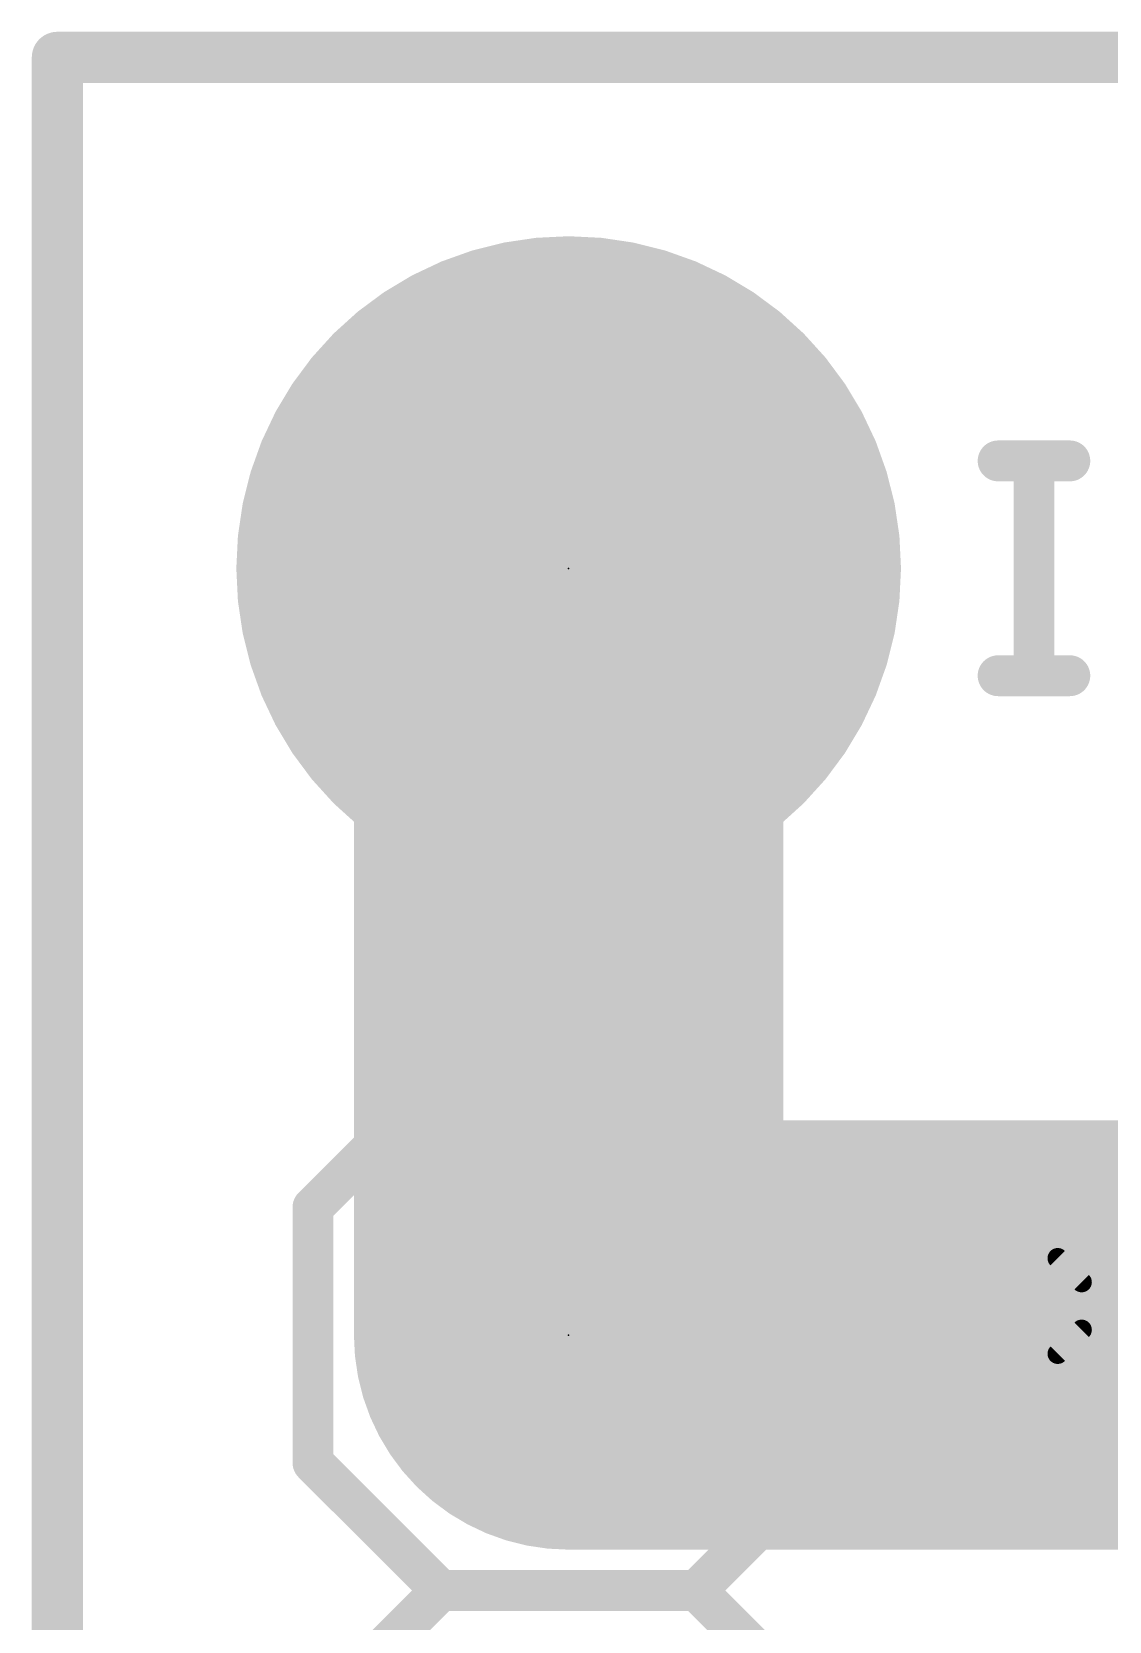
# Model space of a CAD drawing. Extents: x -0.1 to 29.3, y -0.1 to 15.4.
# Drawn here: x -0.13 to 5.23, y 7.47 to 15.37 of the extents above; entities that cross this region are included whole.
import ezdxf

# ---------------------------------------------------------------- set-up
doc = ezdxf.new("R2010")
doc.units = 0
for name, color, linetype in [('1', 12, 'CONTINUOUS'), ('16', 132, 'CONTINUOUS'), ('17', 110, 'CONTINUOUS'), ('20', 53, 'CONTINUOUS'), ('21', 41, 'CONTINUOUS'), ('23', 53, 'CONTINUOUS'), ('51', 53, 'CONTINUOUS')]:
    doc.layers.add(name, color=color, linetype=linetype)

# ---------------------------------------------------------------- blocks, each defined once
blk = doc.blocks.new('ROUNDP')
at = {"const_width": 0.5}
blk.add_lwpolyline([(0, -0.25, 1), (0, 0.25, 1), (0, -0.25)], format="xyb", dxfattribs=at)
blk = doc.blocks.new('RECT')
blk.add_solid([(-0.5, -0.5), (0.5, -0.5), (-0.5, 0.5), (0.5, 0.5)])

msp = doc.modelspace()

# ---------------------------------------------------------------- linework, layer by layer
at = {"layer": '1'}
for points, const_width in [([(29.21, 15.24), (0, 15.24)], 0.254), ([(0, 15.24), (0, 0)], 0.254), ([(2.54, 8.89), (2.54, 12.7)], 2.1336), ([(2.54, 8.89), (7.4676, 8.89)], 2.1336)]:
    msp.add_lwpolyline(points, dxfattribs=dict(at, const_width=const_width))
for points, const_width in [([(0, 15.3035, 1), (0, 15.1765)], 0.127), ([(0.0635, 15.24, 1), (-0.0635, 15.24)], 0.127), ([(3.0734, 12.7, 1), (2.0066, 12.7)], 1.0668), ([(2.54, 9.4234, 1), (2.54, 8.3566)], 1.0668), ([(2.0066, 8.89, 1), (3.0734, 8.89)], 1.0668)]:
    msp.add_lwpolyline(points, format="xyb", dxfattribs=dict(at, const_width=const_width))
at = {"layer": '16', "const_width": 0.254}
for points in [[(29.21, 15.24), (0, 15.24)], [(0, 15.24), (0, 0)]]:
    msp.add_lwpolyline(points, dxfattribs=at)
at = {"layer": '16', "const_width": 0.127}
for points in [[(0, 15.3035, 1), (0, 15.1765)], [(0.0635, 15.24, 1), (-0.0635, 15.24)]]:
    msp.add_lwpolyline(points, format="xyb", dxfattribs=at)
at = {"layer": '20', "const_width": 0.254}
for points in [[(0, 0), (0, 15.24)], [(0, 15.24), (29.21, 15.24)]]:
    msp.add_lwpolyline(points, dxfattribs=at)
at = {"layer": '20', "const_width": 0.127}
for points in [[(0.0635, 15.24, 1), (-0.0635, 15.24)], [(0, 15.3035, 1), (0, 15.1765)]]:
    msp.add_lwpolyline(points, format="xyb", dxfattribs=at)
at = {"layer": '21'}
for points, const_width in [([(4.6736, 13.2343), (5.0295, 13.2343)], 0.2032), ([(4.8516, 12.1666), (4.8516, 13.2343)], 0.2032), ([(4.6736, 12.1666), (5.0295, 12.1666)], 0.2032), ([(1.905, 10.16), (1.27, 9.525)], 0.2032), ([(3.175, 10.16), (1.905, 10.16)], 0.2032), ([(3.81, 9.525), (3.175, 10.16)], 0.2032), ([(1.27, 9.525), (1.27, 8.255)], 0.2032), ([(3.81, 8.255), (3.81, 9.525)], 0.2032), ([(4.1148, 9.2716), (4.3521, 9.2716)], 0.1016), ([(4.2334, 8.5598), (4.2334, 9.2716)], 0.1016), ([(4.6137, 8.5598), (4.6137, 9.2716)], 0.1016), ([(4.6137, 9.2716), (4.9696, 9.2716)], 0.1016), ([(4.9696, 9.2716), (5.0883, 9.153)], 0.1016), ([(5.0883, 9.153), (5.0883, 8.9157)], 0.1016), ([(5.0883, 8.9157), (4.9696, 8.7971)], 0.1016), ([(4.9696, 8.7971), (4.6137, 8.7971)], 0.1016), ([(4.1148, 8.5598), (4.3521, 8.5598)], 0.1016), ([(1.27, 8.255), (1.905, 7.62)], 0.2032), ([(3.175, 7.62), (3.81, 8.255)], 0.2032), ([(1.905, 7.62), (1.27, 6.985)], 0.2032), ([(1.905, 7.62), (3.175, 7.62)], 0.2032), ([(3.175, 7.62), (1.905, 7.62)], 0.2032), ([(3.81, 6.985), (3.175, 7.62)], 0.2032)]:
    msp.add_lwpolyline(points, dxfattribs=dict(at, const_width=const_width))
for points, const_width in [([(4.6736, 13.2851, 1), (4.6736, 13.1835)], 0.1016), ([(4.9024, 13.2343, 1), (4.8008, 13.2343)], 0.1016), ([(5.0295, 13.1835, 1), (5.0295, 13.2851)], 0.1016), ([(4.6736, 12.2174, 1), (4.6736, 12.1158)], 0.1016), ([(5.0295, 12.1158, 1), (5.0295, 12.2174)], 0.1016), ([(4.8008, 12.1666, 1), (4.9024, 12.1666)], 0.1016), ([(1.905, 10.2108, 1), (1.905, 10.1092)], 0.1016), ([(1.9409, 10.1241, 1), (1.8691, 10.1959)], 0.1016), ([(3.2109, 10.1959, 1), (3.1391, 10.1241)], 0.1016), ([(3.175, 10.1092, 1), (3.175, 10.2108)], 0.1016), ([(1.3208, 9.525, 1), (1.2192, 9.525)], 0.1016), ([(1.2341, 9.5609, 1), (1.3059, 9.4891)], 0.1016), ([(3.8608, 9.525, 1), (3.7592, 9.525)], 0.1016), ([(3.7741, 9.4891, 1), (3.8459, 9.5609)], 0.1016), ([(4.1148, 9.297, 1), (4.1148, 9.2462)], 0.0508), ([(4.2588, 9.2716, 1), (4.208, 9.2716)], 0.0508), ([(4.3521, 9.2462, 1), (4.3521, 9.297)], 0.0508), ([(4.6391, 9.2716, 1), (4.5883, 9.2716)], 0.0508), ([(4.6137, 9.297, 1), (4.6137, 9.2462)], 0.0508), ([(4.9876, 9.2896, 1), (4.9517, 9.2536)], 0.0508), ([(4.9696, 9.2462, 1), (4.9696, 9.297)], 0.0508), ([(5.1137, 9.153, 1), (5.0629, 9.153)], 0.0508), ([(5.0703, 9.135, 1), (5.1062, 9.1709)], 0.0508), ([(5.0629, 8.9157, 1), (5.1137, 8.9157)], 0.0508), ([(5.1062, 8.8977, 1), (5.0703, 8.9337)], 0.0508), ([(4.6137, 8.8225, 1), (4.6137, 8.7717)], 0.0508), ([(4.9696, 8.7717, 1), (4.9696, 8.8225)], 0.0508), ([(4.9517, 8.815, 1), (4.9876, 8.7791)], 0.0508), ([(4.1148, 8.5852, 1), (4.1148, 8.5344)], 0.0508), ([(4.3521, 8.5344, 1), (4.3521, 8.5852)], 0.0508), ([(4.208, 8.5598, 1), (4.2588, 8.5598)], 0.0508), ([(4.5883, 8.5598, 1), (4.6391, 8.5598)], 0.0508), ([(1.3059, 8.2909, 1), (1.2341, 8.2191)], 0.1016), ([(1.2192, 8.255, 1), (1.3208, 8.255)], 0.1016), ([(3.7592, 8.255, 1), (3.8608, 8.255)], 0.1016), ([(3.8459, 8.2191, 1), (3.7741, 8.2909)], 0.1016), ([(1.905, 7.6708, 1), (1.905, 7.5692)], 0.1016), ([(1.905, 7.6708, 1), (1.905, 7.5692)], 0.1016), ([(1.9409, 7.5841, 1), (1.8691, 7.6559)], 0.1016), ([(1.8691, 7.5841, 1), (1.9409, 7.6559)], 0.1016), ([(3.2109, 7.6559, 1), (3.1391, 7.5841)], 0.1016), ([(3.1391, 7.6559, 1), (3.2109, 7.5841)], 0.1016), ([(3.175, 7.5692, 1), (3.175, 7.6708)], 0.1016), ([(3.175, 7.5692, 1), (3.175, 7.6708)], 0.1016)]:
    msp.add_lwpolyline(points, format="xyb", dxfattribs=dict(at, const_width=const_width))
at = {"layer": '23'}
for p in [(2.54, 12.7), (2.54, 8.89)]:
    msp.add_point(p, dxfattribs=at)

# ---------------------------------------------------------------- block references
at = {"layer": '17', "rotation": 90}
for p, xscale, yscale in [((2.54, 12.7), 3.302, 3.302), ((2.54, 12.7), 3.302, 3.302), ((2.54, 8.89), 1.8796, 1.8796), ((2.54, 8.89), 1.8796, 1.8796)]:
    msp.add_blockref('ROUNDP', p, dxfattribs=dict(at, xscale=xscale, yscale=yscale))
at = {"layer": '51', "xscale": 0.508, "yscale": 0.508}
msp.add_blockref('RECT', (2.54, 8.89), dxfattribs=at)

doc.saveas('drawing.dxf')
